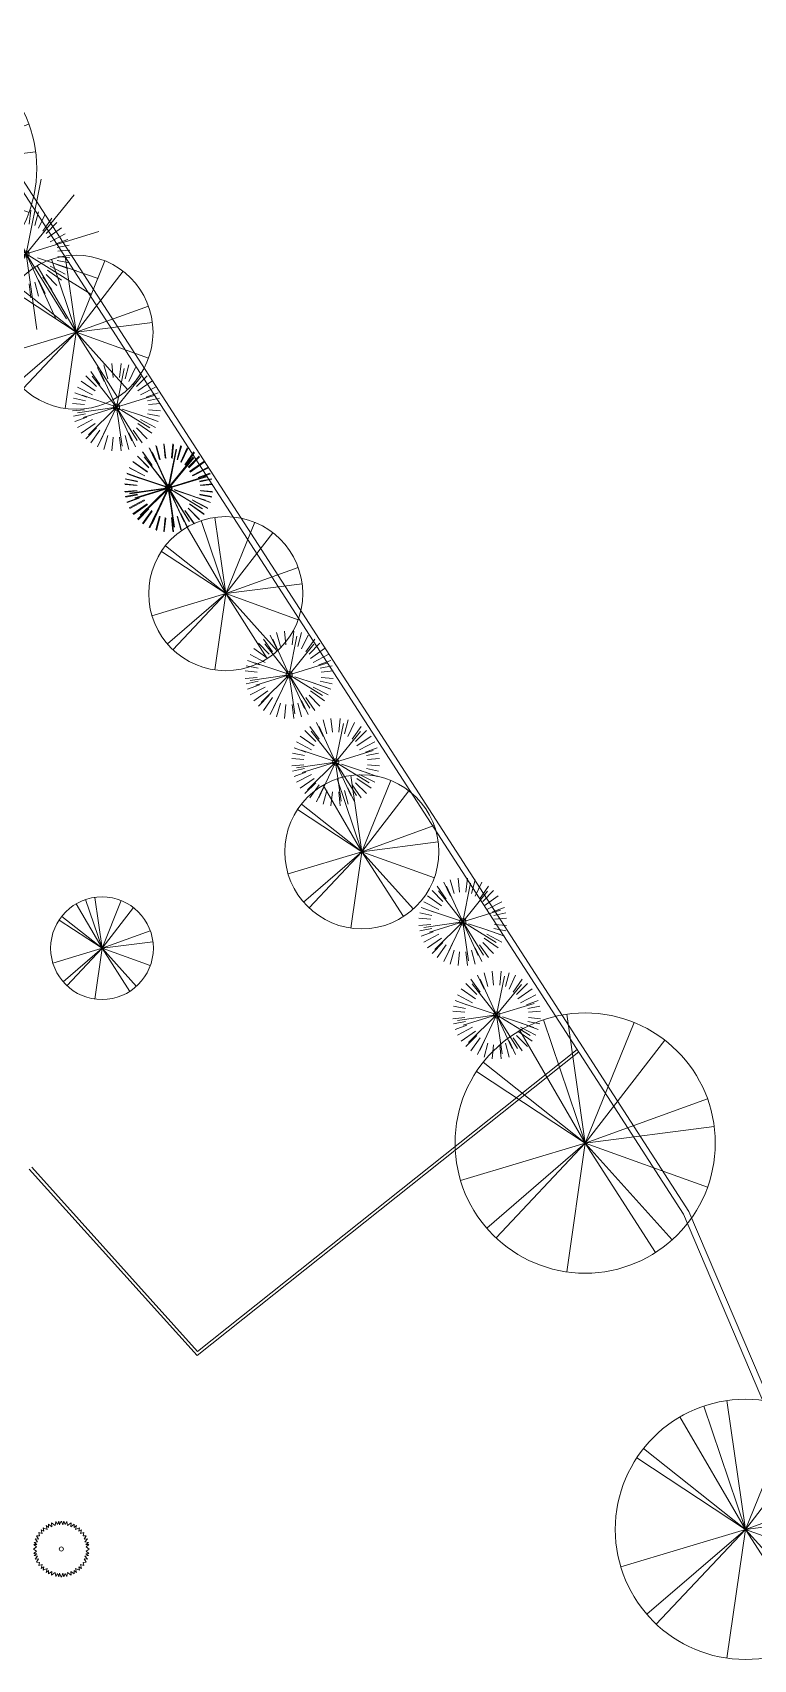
# Model space of a CAD drawing. Header units: millimetres. Extents: x 0 to 57242, y -59538 to 11130.
# Drawn here: x 22593 to 34246, y -15166 to 11130 of the extents above; entities that cross this region are included whole.
import ezdxf

# ---------------------------------------------------------------- set-up
doc = ezdxf.new("R2010")
doc.units = ezdxf.units.MM
for name, color, linetype, lineweight in [('A-FLOR', 192, 'Continuous', 9), ('A-WALL', 113, 'Continuous', 9), ('L-PLNT', 71, 'Continuous', 9)]:
    doc.layers.add(name, color=color, linetype=linetype, lineweight=lineweight)

# ---------------------------------------------------------------- blocks, each defined once
blk = doc.blocks.new('M_RPC Tree - Fall - Service Berry - 7_6 Meters-1223910-Level 0')
at = {"layer": 'L-PLNT'}
for q in [(-673, 1992), (-298, 2081), (791, 1948), (-1058, 1817), (1287, 1663), (-1756, 1156), (-1649, 1305), (1977, 717), (2085, 269), (-2014, -605), (-1592, -1373), (-1441, -1532), (-299, -2081), (1135, -1770), (1408, -1562), (1979, -711)]:
    blk.add_line((0, 0), q, dxfattribs=at)
for start, end in [(360, 180), (180, 360)]:
    blk.add_arc((0, 0), 2103, start, end, dxfattribs=at)
blk = doc.blocks.new('M_RPC Tree - Fall - Honey Locust - 7_6 Meters-1226074-Level 0')
at = {"layer": 'L-PLNT'}
for q in [(-673, 1992), (-298, 2081), (791, 1948), (-1058, 1817), (1287, 1663), (-1756, 1156), (-1649, 1305), (1977, 717), (2085, 269), (-2014, -605), (-1592, -1373), (-1441, -1532), (-299, -2081), (1135, -1770), (1408, -1562), (1979, -711)]:
    blk.add_line((0, 0), q, dxfattribs=at)
for start, end in [(360, 180), (180, 360)]:
    blk.add_arc((0, 0), 2103, start, end, dxfattribs=at)
blk = doc.blocks.new('M_RPC Tree - Deciduous - Blue Berry Elder - 4_5 Meters-1226288-Level 0')
at = {"layer": 'L-PLNT'}
for q in [(-626, 1076), (-398, 1180), (-177, 1232), (468, 1154), (762, 985), (-1040, 684), (-976, 772), (1170, 424), (-1192, -358), (-943, -813), (-853, -907), (-177, -1232), (1235, 159), (672, -1048), (834, -925), (1172, -421)]:
    blk.add_line((0, 0), q, dxfattribs=at)
for start, end in [(360, 180), (180, 360)]:
    blk.add_arc((0, 0), 1245, start, end, dxfattribs=at)
blk = doc.blocks.new('M_RPC Tree - Conifer - Chinese Juniper - 2_14 Meters-1226797-Level 0')
at = {"layer": 'L-PLNT'}
for p, q in [((-364, 267), (-310, 249)), ((-351, 215), (-364, 267)), ((-326, 312), (-281, 288)), ((-310, 249), (-326, 312)), ((-294, 343), (-229, 316)), ((-281, 288), (-294, 343)), ((-246, 379), (-206, 349)), ((-229, 316), (-246, 379)), ((-206, 402), (-153, 361)), ((-206, 349), (-206, 402)), ((-158, 423), (-100, 378)), ((-153, 361), (-158, 423)), ((-100, 378), (-91, 443)), ((-91, 443), (-64, 396)), ((-64, 396), (-42, 450)), ((-42, 450), (-27, 389)), ((-27, 389), (-1, 452)), ((26, 389), (1, 452)), ((42, 450), (26, 389)), ((64, 396), (42, 450)), ((91, 443), (64, 396)), ((100, 378), (91, 443)), ((158, 423), (100, 378)), ((153, 361), (158, 423)), ((206, 402), (153, 361)), ((206, 349), (206, 402)), ((246, 379), (206, 349)), ((229, 316), (246, 379)), ((294, 343), (229, 316)), ((281, 288), (294, 343)), ((326, 312), (281, 288)), ((310, 249), (326, 312)), ((364, 267), (310, 249)), ((351, 215), (364, 267)), ((-400, 36), (-452, 0)), ((-452, 0), (-400, -36)), ((-446, 71), (-396, 75)), ((-446, 71), (-400, 36)), ((-439, 105), (-382, 115)), ((-396, 75), (-439, 105)), ((-421, 164), (-371, 160)), ((-382, 115), (-421, 164)), ((-400, 211), (-351, 215)), ((-371, 160), (-400, 211)), ((400, 211), (351, 215)), ((371, 160), (400, 211)), ((421, 164), (371, 160)), ((382, 115), (421, 164)), ((439, 105), (382, 115)), ((396, 75), (439, 105)), ((446, 71), (396, 75)), ((446, 71), (400, 36)), ((452, 0), (400, 36)), ((-446, -71), (-400, -36)), ((-446, -71), (-396, -75)), ((-396, -75), (-439, -105)), ((-439, -105), (-382, -115)), ((-382, -115), (-421, -164)), ((-421, -164), (-371, -160)), ((-371, -160), (-400, -211)), ((-400, -211), (-351, -215)), ((-351, -215), (-364, -267)), ((-364, -267), (-310, -249)), ((-310, -249), (-326, -312)), ((310, -249), (326, -312)), ((364, -267), (310, -249)), ((400, -211), (351, -215)), ((351, -215), (364, -267)), ((371, -160), (400, -211)), ((421, -164), (371, -160)), ((439, -105), (382, -115)), ((382, -115), (421, -164)), ((446, -71), (396, -75)), ((396, -75), (439, -105)), ((452, 0), (400, -36)), ((446, -71), (400, -36)), ((-326, -312), (-281, -288)), ((-281, -288), (-294, -343)), ((-294, -343), (-229, -316)), ((-229, -316), (-246, -379)), ((-246, -379), (-206, -349)), ((-206, -349), (-206, -402)), ((-206, -402), (-153, -361)), ((-153, -361), (-158, -423)), ((-158, -423), (-100, -378)), ((-100, -378), (-91, -443)), ((-91, -443), (-64, -396)), ((-64, -396), (-42, -450)), ((-42, -450), (-27, -389)), ((-27, -389), (-1, -452)), ((26, -389), (1, -452)), ((42, -450), (26, -389)), ((64, -396), (42, -450)), ((91, -443), (64, -396)), ((100, -378), (91, -443)), ((158, -423), (100, -378)), ((153, -361), (158, -423)), ((206, -402), (153, -361)), ((206, -349), (206, -402)), ((246, -379), (206, -349)), ((229, -316), (246, -379)), ((294, -343), (229, -316)), ((281, -288), (294, -343)), ((326, -312), (281, -288))]:
    blk.add_line(p, q, dxfattribs=at)
for start, end in [(360, 180), (180, 360)]:
    blk.add_arc((0, 0), 33.5, start, end, dxfattribs=at)
blk = doc.blocks.new('M_RPC Tree - Deciduous - Japanese Maple - 3_0 Meters-1225994-Level 0')
at = {"layer": 'L-PLNT'}
for q in [(-118, 822), (-417, 717), (-265, 786), (312, 769), (508, 656), (-693, 456), (-651, 515), (780, 283), (-795, -239), (-629, -542), (-569, -605), (-118, -822), (823, 106), (448, -699), (556, -616), (781, -280)]:
    blk.add_line((0, 0), q, dxfattribs=at)
for start, end in [(360, 180), (180, 360)]:
    blk.add_arc((0, 0), 830, start, end, dxfattribs=at)
blk = doc.blocks.new('M_RPC Shrub - Forsythia - 2_44 Meters-1231268-Level 0')
at = {"layer": 'L-PLNT'}
for p, q in [((0, 0), (-515, 1120)), ((0, 0), (241, 1209)), ((0, 0), (-762, 969)), ((0, 0), (777, 957)), ((-415, 578), (-268, 369)), ((-307, 642), (-200, 417)), ((-202, 682), (-142, 458)), ((-75, 707), (-51, 482)), ((75, 707), (51, 482)), ((202, 682), (142, 458)), ((307, 642), (200, 417)), ((415, 578), (268, 369)), ((-1076, 373), (17, 6)), ((-632, 326), (-388, 198)), ((-573, 422), (-344, 262)), ((-497, 509), (-322, 332)), ((0, 0), (1178, 363)), ((497, 509), (322, 332)), ((573, 422), (344, 262)), ((632, 326), (388, 198)), ((0, 0), (-1220, -176)), ((0, 0), (-1043, -321)), ((0, 0), (-879, -864)), ((-709, 61), (-515, 43)), ((-696, 144), (-502, 105)), ((-672, 233), (-481, 163)), ((0, 0), (-527, -1114)), ((0, 0), (483, -1051)), ((0, 0), (176, -1220)), ((0, 0), (651, -1047)), ((0, 0), (1048, -648)), ((672, 233), (481, 163)), ((696, 144), (502, 105)), ((709, 61), (515, 43)), ((-709, -61), (-515, -43)), ((-696, -144), (-502, -105)), ((-672, -233), (-481, -163)), ((-632, -326), (-388, -198)), ((-573, -422), (-344, -262)), ((182, -61), (813, -272)), ((573, -422), (344, -262)), ((632, -326), (388, -198)), ((672, -233), (481, -163)), ((696, -144), (502, -105)), ((709, -61), (515, -43)), ((1167, -396), (770, -261)), ((-497, -509), (-322, -332)), ((-415, -578), (-268, -369)), ((-307, -642), (-200, -417)), ((-202, -682), (-142, -458)), ((-75, -707), (-51, -482)), ((75, -707), (51, -482)), ((202, -682), (142, -458)), ((307, -642), (200, -417)), ((415, -578), (268, -369)), ((497, -509), (322, -332)), ((-492, -1027), (-320, -668))]:
    blk.add_line(p, q, dxfattribs=at)
for start, end in [(360, 180), (180, 360)]:
    blk.add_arc((0, 0), 50.8, start, end, dxfattribs=at)
blk = doc.blocks.new('M_RPC Shrub - Holly - 1_26 Meters-1231469-Level 0')
at = {"layer": 'L-PLNT'}
for p, q in [((-415, 578), (-268, 369)), ((-307, 642), (-200, 417)), ((0, 0), (-266, 578)), ((-202, 682), (-142, 458)), ((-75, 707), (-51, 482)), ((0, 0), (125, 624)), ((75, 707), (51, 482)), ((202, 682), (142, 458)), ((307, 642), (200, 417)), ((415, 578), (268, 369)), ((-632, 326), (-388, 198)), ((-573, 422), (-344, 262)), ((-497, 509), (-322, 332)), ((0, 0), (-393, 500)), ((0, 0), (401, 494)), ((497, 509), (322, 332)), ((573, 422), (344, 262)), ((632, 326), (388, 198)), ((-709, 61), (-515, 43)), ((-696, 144), (-502, 105)), ((-672, 233), (-481, 163)), ((0, 0), (-630, -91)), ((-556, 192), (9, 3)), ((0, 0), (-539, -166)), ((0, 0), (-454, -446)), ((0, 0), (-272, -575)), ((0, 0), (608, 187)), ((0, 0), (249, -543)), ((0, 0), (91, -630)), ((0, 0), (336, -540)), ((0, 0), (541, -335)), ((672, 233), (481, 163)), ((696, 144), (502, 105)), ((709, 61), (515, 43)), ((-709, -61), (-515, -43)), ((-696, -144), (-502, -105)), ((-672, -233), (-481, -163)), ((-632, -326), (-388, -198)), ((-573, -422), (-344, -262)), ((94, -31), (420, -141)), ((573, -422), (344, -262)), ((632, -326), (388, -198)), ((603, -204), (398, -135)), ((672, -233), (481, -163)), ((696, -144), (502, -105)), ((709, -61), (515, -43)), ((-497, -509), (-322, -332)), ((-415, -578), (-268, -369)), ((-307, -642), (-200, -417)), ((-254, -530), (-165, -345)), ((-202, -682), (-142, -458)), ((-75, -707), (-51, -482)), ((75, -707), (51, -482)), ((202, -682), (142, -458)), ((307, -642), (200, -417)), ((415, -578), (268, -369)), ((497, -509), (322, -332))]:
    blk.add_line(p, q, dxfattribs=at)
for start, end in [(360, 180), (180, 360)]:
    blk.add_arc((0, 0), 50.8, start, end, dxfattribs=at)

msp = doc.modelspace()

# ---------------------------------------------------------------- linework, layer by layer
at = {"layer": 'A-FLOR'}
for p, q in [((31421, -5347), (25256, -10255)), ((25262, -10187), (31394, -5305)), ((25256, -10255), (22541, -7240)), ((22580, -7209), (25262, -10187))]:
    msp.add_line(p, q, dxfattribs=at)
at = {"layer": 'A-WALL'}
for p, q in [((33116, -7970), (21124, 10590)), ((21160, 10720), (33204, -7923)), ((36072, -14935), (33116, -7970)), ((33204, -7923), (36162, -14891))]:
    msp.add_line(p, q, dxfattribs=at)

# ---------------------------------------------------------------- block references
at = {"layer": 'L-PLNT'}
for name, p in [('M_RPC Tree - Fall - Service Berry - 7_6 Meters-1223910-Level 0', (20557, 8934)), ('M_RPC Shrub - Forsythia - 2_44 Meters-1231268-Level 0', (22489, 7552)), ('M_RPC Tree - Deciduous - Blue Berry Elder - 4_5 Meters-1226288-Level 0', (23296, 6286)), ('M_RPC Shrub - Holly - 1_26 Meters-1231469-Level 0', (23950, 5075)), ('M_RPC Shrub - Holly - 1_26 Meters-1231469-Level 0', (24788, 3774)), ('M_RPC Shrub - Holly - 1_26 Meters-1231469-Level 0', (24797, 3765)), ('M_RPC Tree - Deciduous - Blue Berry Elder - 4_5 Meters-1226288-Level 0', (25716, 2061)), ('M_RPC Shrub - Holly - 1_26 Meters-1231469-Level 0', (26741, 750)), ('M_RPC Shrub - Holly - 1_26 Meters-1231469-Level 0', (27492, -662)), ('M_RPC Tree - Deciduous - Blue Berry Elder - 4_5 Meters-1226288-Level 0', (27916, -2111)), ('M_RPC Shrub - Holly - 1_26 Meters-1231469-Level 0', (29548, -3244)), ('M_RPC Tree - Deciduous - Japanese Maple - 3_0 Meters-1225994-Level 0', (23716, -3670)), ('M_RPC Shrub - Holly - 1_26 Meters-1231469-Level 0', (30095, -4748)), ('M_RPC Tree - Fall - Honey Locust - 7_6 Meters-1226074-Level 0', (31526, -6819)), ('M_RPC Tree - Fall - Honey Locust - 7_6 Meters-1226074-Level 0', (34116, -13063)), ('M_RPC Tree - Conifer - Chinese Juniper - 2_14 Meters-1226797-Level 0', (23058, -13381))]:
    msp.add_blockref(name, p, dxfattribs=at)

doc.saveas('drawing.dxf')
